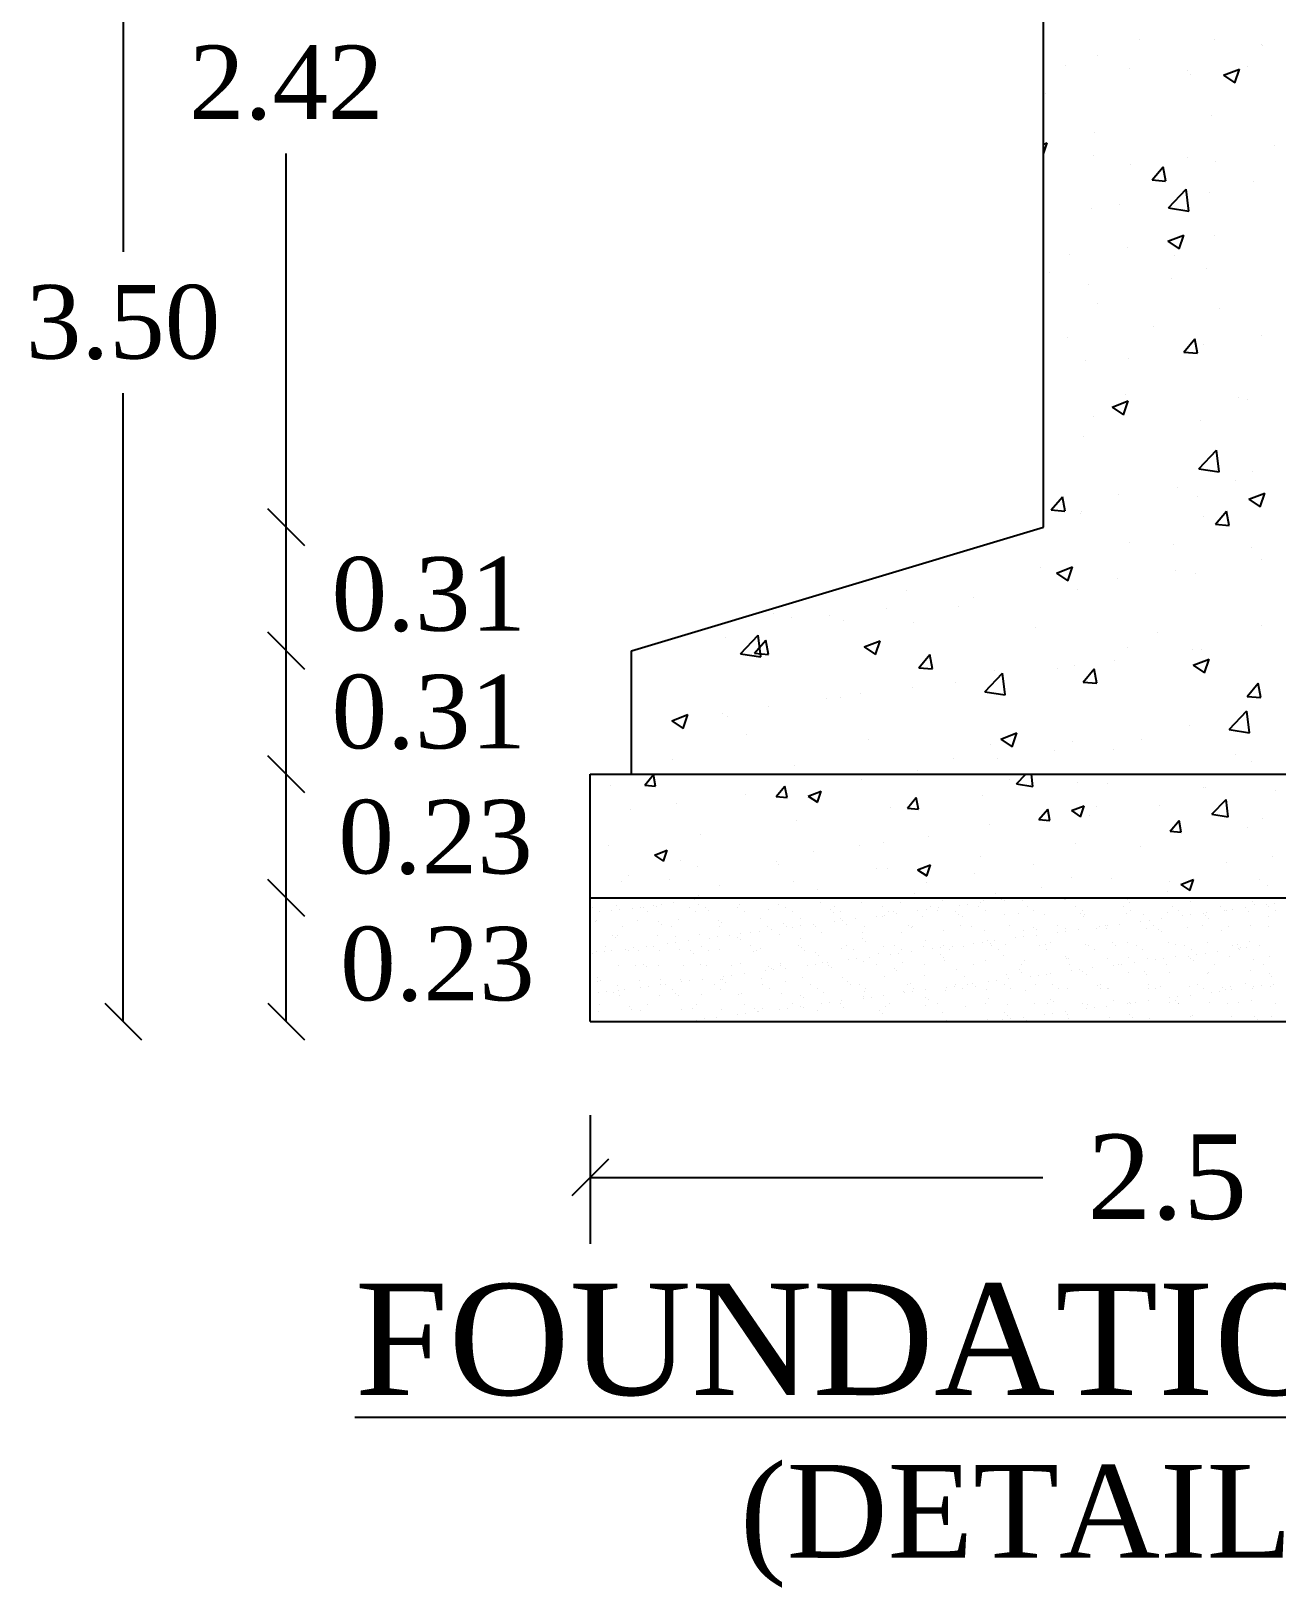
# Model space of a CAD drawing. Header units: metres. Extents: x 0 to 230, y 0 to 91.
# Drawn here: x 86.185 to 89.232, y 29.005 to 32.813 of the extents above; entities that cross this region are included whole.
import ezdxf

# ---------------------------------------------------------------- set-up
doc = ezdxf.new("R2010")
doc.units = ezdxf.units.M
doc.header["$MEASUREMENT"] = 0
doc.styles.get("Standard").update_dxf_attribs({"font": 'times.ttf', "height": 0.25})

# ---------------------------------------------------------------- blocks, each defined once
blk = doc.blocks.new('_Oblique')
at = {"color": 0, "linetype": 'ByBlock', "lineweight": -2}
blk.add_line((-0.5, -0.5), (0.5, 0.5), dxfattribs=at)
blk = doc.blocks.new('FGHGH')
at = {"color": 7, "lineweight": 25}
for p, q in [((16640.6016, 10546.0763), (16640.6016, 10549.3907)), ((16638.1003, 10548.4906), (16638.1003, 10546.8242)), ((16640.8614, 10547.4015), (16640.8614, 10547.4015)), ((16641.0664, 10547.401), (16641.0664, 10547.401)), ((16640.7469, 10547.3572), (16640.7469, 10547.3572)), ((16641.1935, 10547.3875), (16641.1935, 10547.3875)), ((16641.1966, 10547.3856), (16641.1966, 10547.3856)), ((16640.6605, 10547.332), (16640.6605, 10547.332)), ((16640.8338, 10547.3233), (16640.8338, 10547.3233)), ((16640.9926, 10547.3179), (16640.9926, 10547.3179)), ((16641.0908, 10547.3046), (16641.1344, 10547.3213)), ((16641.1218, 10547.2837), (16641.1344, 10547.3213)), ((16641.1565, 10547.3274), (16641.1565, 10547.3274)), ((16641.0007, 10547.3069), (16641.0007, 10547.3069)), ((16641.0908, 10547.3046), (16641.1217, 10547.2837)), ((16640.6078, 10547.2552), (16640.6078, 10547.2552)), ((16641.0588, 10547.1939), (16641.0588, 10547.1939)), ((16640.7394, 10547.1501), (16640.7394, 10547.1501)), ((16640.6016, 10547.1168), (16640.6116, 10547.1206)), ((16640.6016, 10547.0908), (16640.6116, 10547.1206)), ((16641.2284, 10547.113), (16641.2284, 10547.113)), ((16638.5436, 10546.0763), (16638.5436, 10547.0914)), ((16640.7376, 10547.0853), (16640.7376, 10547.0853)), ((16640.8371, 10547.0615), (16640.8371, 10547.0615)), ((16640.9928, 10547.082), (16640.9928, 10547.082)), ((16641.0697, 10547.0712), (16641.0697, 10547.0712)), ((16640.8963, 10547.0199), (16640.9263, 10547.0556)), ((16640.8963, 10547.0199), (16640.9334, 10547.0166)), ((16640.9335, 10547.0166), (16640.9263, 10547.0556)), ((16640.9409, 10546.9439), (16640.9894, 10546.9944)), ((16640.9962, 10546.9353), (16640.9894, 10546.9944)), ((16641.0513, 10546.9868), (16641.0513, 10546.9868)), ((16641.171, 10547.0143), (16641.171, 10547.0143)), ((16640.7318, 10546.943), (16640.7318, 10546.943)), ((16640.8081, 10546.9521), (16640.8081, 10546.9521)), ((16640.9409, 10546.9439), (16640.9962, 10546.9353)), ((16640.9394, 10546.8534), (16640.983, 10546.8701)), ((16640.9394, 10546.8534), (16640.9704, 10546.8325)), ((16640.9704, 10546.8325), (16640.983, 10546.8701)), ((16641.0648, 10546.8677), (16641.0648, 10546.8677)), ((16640.6734, 10546.8161), (16640.6734, 10546.8161)), ((16640.8291, 10546.8366), (16640.8291, 10546.8366)), ((16640.9572, 10546.8154), (16640.9572, 10546.8154)), ((16640.6165, 10546.7673), (16640.6165, 10546.7673)), ((16641.0437, 10546.7797), (16641.0437, 10546.7797)), ((16640.7242, 10546.7359), (16640.7242, 10546.7359)), ((16640.9486, 10546.7533), (16640.9486, 10546.7533)), ((16640.7476, 10546.6838), (16640.7476, 10546.6838)), ((16641.0798, 10546.6697), (16641.0798, 10546.6697)), ((16640.9011, 10546.6223), (16640.9011, 10546.6223)), ((16641.1948, 10546.5977), (16641.1948, 10546.5977)), ((16640.6655, 10546.5912), (16640.6655, 10546.5912)), ((16640.9826, 10546.5519), (16641.0126, 10546.5877)), ((16640.9826, 10546.5519), (16641.0198, 10546.5487)), ((16641.0198, 10546.5486), (16641.0126, 10546.5876)), ((16641.0361, 10546.5726), (16641.0361, 10546.5726)), ((16640.7167, 10546.5288), (16640.7167, 10546.5288)), ((16640.832, 10546.5354), (16640.832, 10546.5354)), ((16638.1003, 10544.7324), (16638.1003, 10546.4402)), ((16640.8248, 10546.4371), (16640.8248, 10546.4371)), ((16641.1304, 10546.4286), (16641.1304, 10546.4286)), ((16641.1569, 10546.423), (16641.1569, 10546.423)), ((16640.788, 10546.4023), (16640.8316, 10546.419)), ((16640.788, 10546.4023), (16640.819, 10546.3814)), ((16640.819, 10546.3814), (16640.8316, 10546.419)), ((16640.7374, 10546.3769), (16640.7374, 10546.3769)), ((16641.0286, 10546.3655), (16641.0286, 10546.3655)), ((16640.7091, 10546.3217), (16640.7091, 10546.3217)), ((16641.0234, 10546.2349), (16641.0718, 10546.2854)), ((16641.0787, 10546.2263), (16641.0719, 10546.2854)), ((16641.0234, 10546.2349), (16641.0787, 10546.2263)), ((16641.1691, 10546.2265), (16641.1691, 10546.2265)), ((16640.9667, 10546.1832), (16640.9667, 10546.1832)), ((16641.1224, 10546.2037), (16641.1224, 10546.2037)), ((16640.6227, 10546.123), (16640.6527, 10546.1587)), ((16640.6599, 10546.1197), (16640.6527, 10546.1587)), ((16640.8063, 10546.1642), (16640.8063, 10546.1642)), ((16641.021, 10546.1584), (16641.021, 10546.1584)), ((16641.1594, 10546.1518), (16641.203, 10546.1685)), ((16641.1594, 10546.1518), (16641.1904, 10546.1309)), ((16641.1904, 10546.1309), (16641.203, 10546.1685)), ((16640.6227, 10546.123), (16640.6598, 10546.1197)), ((16640.7016, 10546.1145), (16640.7016, 10546.1145)), ((16640.7037, 10546.1191), (16640.7037, 10546.1191)), ((16641.0358, 10546.1051), (16641.0358, 10546.1051)), ((16641.0689, 10546.0839), (16641.0989, 10546.1197)), ((16641.1061, 10546.0807), (16641.0989, 10546.1197)), ((16638.5436, 10545.7403), (16638.5436, 10546.0763)), ((16639.4817, 10545.7403), (16640.6016, 10546.0763)), ((16641.0689, 10546.0839), (16641.1061, 10546.0807)), ((16640.8348, 10546.0356), (16640.8348, 10546.0356)), ((16640.9554, 10546.0276), (16640.9554, 10546.0276)), ((16641.167, 10546.0215), (16641.167, 10546.0215)), ((16640.5925, 10545.9653), (16640.5925, 10545.9653)), ((16640.6367, 10545.9511), (16640.6802, 10545.9678)), ((16640.6676, 10545.9302), (16640.6802, 10545.9678)), ((16640.9588, 10545.9583), (16640.9588, 10545.9583)), ((16641.1944, 10545.9894), (16641.1944, 10545.9894)), ((16640.6367, 10545.9511), (16640.6676, 10545.9302)), ((16640.803, 10545.9378), (16640.803, 10545.9378)), ((16641.0134, 10545.9512), (16641.0134, 10545.9512)), ((16640.2297, 10545.9031), (16640.2297, 10545.9031)), ((16640.4101, 10545.8861), (16640.4101, 10545.8861)), ((16640.694, 10545.9074), (16640.694, 10545.9074)), ((16639.8669, 10545.8408), (16639.8669, 10545.8408)), ((16639.9156, 10545.831), (16639.9156, 10545.831)), ((16640.0187, 10545.8346), (16640.0187, 10545.8346)), ((16640.1745, 10545.8551), (16640.1745, 10545.8551)), ((16640.3708, 10545.8608), (16640.3708, 10545.8608)), ((16640.0566, 10545.821), (16640.0566, 10545.821)), ((16640.2478, 10545.8169), (16640.2478, 10545.8169)), ((16640.5799, 10545.8029), (16640.5799, 10545.8029)), ((16640.912, 10545.7889), (16640.912, 10545.7889)), ((16641.193, 10545.8099), (16641.193, 10545.8099)), ((16639.6258, 10545.7829), (16639.6258, 10545.7829)), ((16639.7372, 10545.7772), (16639.7372, 10545.7772)), ((16639.7779, 10545.7318), (16639.8263, 10545.7823)), ((16639.8165, 10545.7331), (16639.8465, 10545.7688)), ((16639.8332, 10545.7232), (16639.8264, 10545.7823)), ((16639.8537, 10545.7298), (16639.8465, 10545.7688)), ((16640.1139, 10545.7504), (16640.1575, 10545.7672)), ((16640.1139, 10545.7504), (16640.1449, 10545.7296)), ((16640.1449, 10545.7295), (16640.1575, 10545.7671)), ((16640.8301, 10545.7476), (16640.8301, 10545.7476)), ((16638.5436, 10545.4044), (16638.5436, 10545.7403)), ((16639.4817, 10545.4044), (16639.4817, 10545.7403)), ((16639.7779, 10545.7318), (16639.8332, 10545.7232)), ((16639.8165, 10545.7331), (16639.8537, 10545.7298)), ((16640.2627, 10545.694), (16640.2927, 10545.7298)), ((16640.2999, 10545.6908), (16640.2927, 10545.7298)), ((16640.7951, 10545.713), (16640.7951, 10545.713)), ((16641.0059, 10545.7441), (16641.0059, 10545.7441)), ((16641.008, 10545.7006), (16641.0516, 10545.7173)), ((16641.0307, 10545.744), (16641.0307, 10545.744)), ((16641.039, 10545.6797), (16641.0516, 10545.7173)), ((16640.2627, 10545.694), (16640.2999, 10545.6908)), ((16640.4419, 10545.6288), (16640.4903, 10545.6793)), ((16640.4673, 10545.6853), (16640.4673, 10545.6853)), ((16640.4972, 10545.6202), (16640.4903, 10545.6793)), ((16640.6393, 10545.6925), (16640.6393, 10545.6925)), ((16640.6864, 10545.7003), (16640.6864, 10545.7003)), ((16640.709, 10545.655), (16640.739, 10545.6907)), ((16640.7462, 10545.6517), (16640.739, 10545.6907)), ((16641.008, 10545.7006), (16641.039, 10545.6797)), ((16640.1045, 10545.623), (16640.1045, 10545.623)), ((16640.2464, 10545.6407), (16640.2464, 10545.6407)), ((16640.3633, 10545.6537), (16640.3633, 10545.6537)), ((16640.4419, 10545.6288), (16640.4972, 10545.6202)), ((16640.709, 10545.655), (16640.7462, 10545.6517)), ((16641.1552, 10545.616), (16641.1852, 10545.6517)), ((16641.1924, 10545.6127), (16641.1852, 10545.6517)), ((16639.855, 10545.5892), (16639.855, 10545.5892)), ((16640.0108, 10545.6097), (16640.0108, 10545.6097)), ((16640.049, 10545.6138), (16640.049, 10545.6138)), ((16641.1552, 10545.616), (16641.1924, 10545.6127)), ((16639.5912, 10545.5498), (16639.6347, 10545.5665)), ((16639.5912, 10545.5498), (16639.6221, 10545.5289)), ((16639.6221, 10545.5289), (16639.6347, 10545.5665)), ((16639.7296, 10545.57), (16639.7296, 10545.57)), ((16639.7416, 10545.5608), (16639.7416, 10545.5608)), ((16640.9983, 10545.537), (16640.9983, 10545.537)), ((16641.1059, 10545.5258), (16641.1543, 10545.5764)), ((16641.1612, 10545.5172), (16641.1543, 10545.5763)), ((16639.7945, 10545.513), (16639.7945, 10545.513)), ((16640.1266, 10545.499), (16640.1266, 10545.499)), ((16640.4853, 10545.4999), (16640.5288, 10545.5167)), ((16640.4853, 10545.4999), (16640.5162, 10545.4791)), ((16640.5162, 10545.479), (16640.5289, 10545.5166)), ((16640.6789, 10545.4932), (16640.6789, 10545.4932)), ((16640.8671, 10545.4986), (16640.8671, 10545.4986)), ((16641.1059, 10545.5258), (16641.1612, 10545.5173)), ((16640.4587, 10545.485), (16640.4587, 10545.485)), ((16640.6314, 10545.4676), (16640.6314, 10545.4676)), ((16640.7908, 10545.4709), (16640.7908, 10545.4709)), ((16641.123, 10545.4569), (16641.123, 10545.4569)), ((16639.5935, 10545.4435), (16639.5935, 10545.4435)), ((16639.9257, 10545.4295), (16639.9257, 10545.4295)), ((16640.2578, 10545.4154), (16640.2578, 10545.4154)), ((16640.3557, 10545.4466), (16640.3557, 10545.4466)), ((16640.4757, 10545.4471), (16640.4757, 10545.4471)), ((16641.1673, 10545.4387), (16641.1673, 10545.4387)), ((16638.5436, 10545.0684), (16638.5436, 10545.4044)), ((16639.3697, 10544.7324), (16639.3697, 10545.4044)), ((16639.3697, 10545.4044), (16642.5054, 10545.4044)), ((16639.4253, 10545.3751), (16639.4253, 10545.3751)), ((16639.5178, 10545.3749), (16639.5418, 10545.4035)), ((16639.5178, 10545.3749), (16639.5475, 10545.3723)), ((16639.5475, 10545.3722), (16639.5418, 10545.4034)), ((16639.8748, 10545.3436), (16639.8988, 10545.3722)), ((16639.9045, 10545.341), (16639.8988, 10545.3722)), ((16640.0415, 10545.4067), (16640.0415, 10545.4067)), ((16640.1066, 10545.3906), (16640.1066, 10545.3906)), ((16640.2441, 10545.4015), (16640.2441, 10545.4015)), ((16640.5098, 10545.3903), (16640.5098, 10545.3903)), ((16640.528, 10545.378), (16640.5533, 10545.4044)), ((16640.528, 10545.378), (16640.5723, 10545.3711)), ((16640.5723, 10545.3711), (16640.5684, 10545.4044)), ((16640.6946, 10545.3828), (16640.6946, 10545.3828)), ((16640.7755, 10545.379), (16640.7755, 10545.379)), ((16641.0363, 10545.3677), (16641.0363, 10545.3677)), ((16641.0412, 10545.3678), (16641.0412, 10545.3678)), ((16639.6038, 10545.3244), (16639.6038, 10545.3244)), ((16639.7923, 10545.3492), (16639.7923, 10545.3492)), ((16639.8748, 10545.3436), (16639.9045, 10545.341)), ((16639.9622, 10545.3452), (16639.997, 10545.3586)), ((16639.9622, 10545.3452), (16639.9869, 10545.3285)), ((16639.9869, 10545.3285), (16639.997, 10545.3586)), ((16640.2318, 10545.3124), (16640.2558, 10545.341)), ((16640.2615, 10545.3098), (16640.2558, 10545.341)), ((16640.4361, 10545.3455), (16640.4361, 10545.3455)), ((16641.0592, 10545.2956), (16641.098, 10545.336)), ((16641.1035, 10545.2887), (16641.098, 10545.336)), ((16641.2306, 10545.3595), (16641.2306, 10545.3595)), ((16639.4792, 10545.308), (16639.4792, 10545.308)), ((16640.1847, 10545.3136), (16640.1847, 10545.3136)), ((16640.2318, 10545.3124), (16640.2615, 10545.3098)), ((16640.5888, 10545.2812), (16640.6128, 10545.3098)), ((16640.5888, 10545.2812), (16640.6185, 10545.2786)), ((16640.6185, 10545.2785), (16640.6128, 10545.3097)), ((16640.6775, 10545.3054), (16640.7123, 10545.3188)), ((16640.6775, 10545.3054), (16640.7022, 10545.2887)), ((16640.7022, 10545.2886), (16640.7123, 10545.3187)), ((16640.7277, 10545.2933), (16640.7277, 10545.2933)), ((16640.746, 10545.3178), (16640.746, 10545.3178)), ((16640.9162, 10545.3181), (16640.9162, 10545.3181)), ((16641.0592, 10545.2956), (16641.1034, 10545.2888)), ((16641.1955, 10545.284), (16641.1955, 10545.284)), ((16639.6706, 10545.2413), (16639.6706, 10545.2413)), ((16639.9291, 10545.2786), (16639.9291, 10545.2786)), ((16640.4557, 10545.268), (16640.4557, 10545.268)), ((16640.6031, 10545.2769), (16640.6031, 10545.2769)), ((16640.9441, 10545.2522), (16640.9441, 10545.2522)), ((16640.9458, 10545.2499), (16640.9698, 10545.2785)), ((16640.9458, 10545.2499), (16640.9755, 10545.2473)), ((16640.9755, 10545.2473), (16640.9698, 10545.2785)), ((16641.1555, 10545.2584), (16641.1555, 10545.2584)), ((16639.4192, 10545.2094), (16639.4192, 10545.2094)), ((16639.544, 10545.1847), (16639.5788, 10545.1981)), ((16639.5687, 10545.168), (16639.5788, 10545.198)), ((16640.1003, 10545.2107), (16640.1003, 10545.2107)), ((16640.1655, 10545.2182), (16640.1655, 10545.2182)), ((16640.2888, 10545.2355), (16640.2888, 10545.2355)), ((16640.6885, 10545.2171), (16640.6885, 10545.2171)), ((16640.8653, 10545.2086), (16640.8653, 10545.2086)), ((16639.544, 10545.1847), (16639.5687, 10545.168)), ((16639.6157, 10545.1696), (16639.6157, 10545.1696)), ((16639.8752, 10545.1684), (16639.8752, 10545.1684)), ((16639.8814, 10545.1584), (16639.8814, 10545.1584)), ((16639.9757, 10545.1943), (16639.9757, 10545.1943)), ((16640.2593, 10545.1448), (16640.2941, 10545.1582)), ((16640.284, 10545.1281), (16640.2941, 10545.1582)), ((16640.43, 10545.1798), (16640.43, 10545.1798)), ((16640.575, 10545.1587), (16640.575, 10545.1587)), ((16641.0996, 10545.1632), (16641.0996, 10545.1632)), ((16641.2242, 10545.1796), (16641.2242, 10545.1796)), ((16639.455, 10545.114), (16639.455, 10545.114)), ((16639.4728, 10545.1281), (16639.4728, 10545.1281)), ((16639.5849, 10545.1185), (16639.5849, 10545.1185)), ((16639.6613, 10545.1529), (16639.6613, 10545.1529)), ((16639.9231, 10545.1129), (16639.9231, 10545.1129)), ((16640.1471, 10545.1471), (16640.1471, 10545.1471)), ((16640.1786, 10545.148), (16640.1786, 10545.148)), ((16640.2593, 10545.1448), (16640.284, 10545.1281)), ((16640.4128, 10545.1359), (16640.4128, 10545.1359)), ((16640.6785, 10545.1247), (16640.6785, 10545.1247)), ((16640.7853, 10545.1218), (16640.7853, 10545.1218)), ((16640.9442, 10545.1135), (16640.9442, 10545.1135)), ((16640.9746, 10545.105), (16641.0094, 10545.1184)), ((16640.9993, 10545.0882), (16641.0094, 10545.1183)), ((16641.1894, 10545.1184), (16641.1894, 10545.1184)), ((16639.6646, 10545.0756), (16639.6646, 10545.0756)), ((16639.7207, 10545.1027), (16639.7207, 10545.1027)), ((16639.9864, 10545.0915), (16639.9864, 10545.0915)), ((16640.2521, 10545.0803), (16640.2521, 10545.0803)), ((16640.2847, 10545.1089), (16640.2847, 10545.1089)), ((16640.4722, 10545.0806), (16640.4722, 10545.0806)), ((16640.5178, 10545.0691), (16640.5178, 10545.0691)), ((16640.5968, 10545.097), (16640.5968, 10545.097)), ((16640.938, 10545.0865), (16640.938, 10545.0865)), ((16640.9746, 10545.105), (16640.9993, 10545.0883)), ((16641.2099, 10545.1022), (16641.2099, 10545.1022)), ((16638.5436, 10544.7324), (16638.5436, 10545.0684)), ((16639.3697, 10545.0684), (16642.5054, 10545.0684)), ((16639.3762, 10545.0424), (16639.3762, 10545.0424)), ((16639.394, 10545.0311), (16639.394, 10545.0311)), ((16639.4274, 10545.0332), (16639.4274, 10545.0332)), ((16639.4422, 10545.0466), (16639.4422, 10545.0466)), ((16639.4493, 10545.0361), (16639.4493, 10545.0361)), ((16639.4835, 10545.0406), (16639.4835, 10545.0406)), ((16639.5075, 10545.0427), (16639.5075, 10545.0427)), ((16639.5141, 10545.0425), (16639.5141, 10545.0425)), ((16639.5252, 10545.0313), (16639.5252, 10545.0313)), ((16639.5408, 10545.0482), (16639.5408, 10545.0482)), ((16639.55, 10545.0461), (16639.55, 10545.0461)), ((16639.5627, 10545.0511), (16639.5627, 10545.0511)), ((16639.597, 10545.0556), (16639.597, 10545.0556)), ((16639.6387, 10545.0429), (16639.6387, 10545.0429)), ((16639.6542, 10545.0631), (16639.6542, 10545.0631)), ((16639.6565, 10545.0316), (16639.6565, 10545.0316)), ((16639.6638, 10545.0502), (16639.6638, 10545.0502)), ((16639.6762, 10545.066), (16639.6762, 10545.066)), ((16639.6827, 10545.0411), (16639.6827, 10545.0411)), ((16639.6905, 10545.034), (16639.6905, 10545.034)), ((16639.7699, 10545.0431), (16639.7699, 10545.0431)), ((16639.7741, 10545.0516), (16639.7741, 10545.0516)), ((16639.7877, 10545.0318), (16639.7877, 10545.0318)), ((16639.8539, 10545.0374), (16639.8539, 10545.0374)), ((16639.8819, 10545.0511), (16639.8819, 10545.0511)), ((16639.9012, 10545.0434), (16639.9012, 10545.0434)), ((16639.9189, 10545.032), (16639.9189, 10545.032)), ((16639.9957, 10545.0552), (16639.9957, 10545.0552)), ((16640.0225, 10545.0359), (16640.0225, 10545.0359)), ((16640.0302, 10545.0288), (16640.0302, 10545.0288)), ((16640.0324, 10545.0436), (16640.0324, 10545.0436)), ((16640.0502, 10545.0323), (16640.0502, 10545.0323)), ((16640.106, 10545.0566), (16640.106, 10545.0566)), ((16640.1569, 10545.0658), (16640.1569, 10545.0658)), ((16640.1636, 10545.0438), (16640.1636, 10545.0438)), ((16640.1814, 10545.0325), (16640.1814, 10545.0325)), ((16640.1936, 10545.0322), (16640.1936, 10545.0322)), ((16640.2138, 10545.0561), (16640.2138, 10545.0561)), ((16640.2602, 10545.0338), (16640.2602, 10545.0338)), ((16640.2822, 10545.0367), (16640.2822, 10545.0367)), ((16640.2949, 10545.0441), (16640.2949, 10545.0441)), ((16640.3126, 10545.0328), (16640.3126, 10545.0328)), ((16640.3164, 10545.0412), (16640.3164, 10545.0412)), ((16640.3276, 10545.0602), (16640.3276, 10545.0602)), ((16640.3622, 10545.0307), (16640.3622, 10545.0307)), ((16640.3737, 10545.0487), (16640.3737, 10545.0487)), ((16640.3956, 10545.0516), (16640.3956, 10545.0516)), ((16640.4261, 10545.0443), (16640.4261, 10545.0443)), ((16640.4299, 10545.0561), (16640.4299, 10545.0561)), ((16640.4379, 10545.0616), (16640.4379, 10545.0616)), ((16640.4439, 10545.033), (16640.4439, 10545.033)), ((16640.4871, 10545.0636), (16640.4871, 10545.0636)), ((16640.4889, 10545.0677), (16640.4889, 10545.0677)), ((16640.4967, 10545.0606), (16640.4967, 10545.0606)), ((16640.509, 10545.0665), (16640.509, 10545.0665)), ((16640.5333, 10545.027), (16640.5333, 10545.027)), ((16640.5457, 10545.0611), (16640.5457, 10545.0611)), ((16640.5573, 10545.0446), (16640.5573, 10545.0446)), ((16640.5751, 10545.0332), (16640.5751, 10545.0332)), ((16640.6596, 10545.0652), (16640.6596, 10545.0652)), ((16640.66, 10545.064), (16640.66, 10545.064)), ((16640.6886, 10545.0448), (16640.6886, 10545.0448)), ((16640.7063, 10545.0335), (16640.7063, 10545.0335)), ((16640.7699, 10545.0666), (16640.7699, 10545.0666)), ((16640.8198, 10545.045), (16640.8198, 10545.045)), ((16640.8268, 10545.0271), (16640.8268, 10545.0271)), ((16640.8286, 10545.0626), (16640.8286, 10545.0626)), ((16640.8364, 10545.0554), (16640.8364, 10545.0554)), ((16640.8376, 10545.0337), (16640.8376, 10545.0337)), ((16640.8777, 10545.066), (16640.8777, 10545.066)), ((16640.9372, 10545.0285), (16640.9372, 10545.0285)), ((16640.951, 10545.0453), (16640.951, 10545.0453)), ((16640.9688, 10545.034), (16640.9688, 10545.034)), ((16640.9997, 10545.0588), (16640.9997, 10545.0588)), ((16641.0359, 10545.0268), (16641.0359, 10545.0268)), ((16641.045, 10545.0279), (16641.045, 10545.0279)), ((16641.0823, 10545.0455), (16641.0823, 10545.0455)), ((16641.0931, 10545.0343), (16641.0931, 10545.0343)), ((16641.1, 10545.0342), (16641.1, 10545.0342)), ((16641.1151, 10545.0372), (16641.1151, 10545.0372)), ((16641.1493, 10545.0417), (16641.1493, 10545.0417)), ((16641.1588, 10545.032), (16641.1588, 10545.032)), ((16641.1684, 10545.0574), (16641.1684, 10545.0574)), ((16641.1761, 10545.0503), (16641.1761, 10545.0503)), ((16641.2066, 10545.0493), (16641.2066, 10545.0493)), ((16641.2135, 10545.0458), (16641.2135, 10545.0458)), ((16641.2285, 10545.0521), (16641.2285, 10545.0521)), ((16641.2313, 10545.0344), (16641.2313, 10545.0344)), ((16639.3701, 10545.0257), (16639.3701, 10545.0257)), ((16639.3853, 10545.003), (16639.3853, 10545.003)), ((16639.3874, 10545.0056), (16639.3874, 10545.0056)), ((16639.458, 10544.9903), (16639.458, 10544.9903)), ((16639.4991, 10545.0071), (16639.4991, 10545.0071)), ((16639.5561, 10545.0041), (16639.5561, 10545.0041)), ((16639.5638, 10544.997), (16639.5638, 10544.997)), ((16639.5892, 10544.9906), (16639.5892, 10544.9906)), ((16639.6095, 10545.0085), (16639.6095, 10545.0085)), ((16639.7173, 10545.008), (16639.7173, 10545.008)), ((16639.7204, 10544.9908), (16639.7204, 10544.9908)), ((16639.7272, 10545.0004), (16639.7272, 10545.0004)), ((16639.8311, 10545.0121), (16639.8311, 10545.0121)), ((16639.8517, 10544.9911), (16639.8517, 10544.9911)), ((16639.8958, 10544.9989), (16639.8958, 10544.9989)), ((16639.9036, 10544.9918), (16639.9036, 10544.9918)), ((16639.9199, 10544.989), (16639.9199, 10544.989)), ((16639.9414, 10545.0135), (16639.9414, 10545.0135)), ((16639.9419, 10544.9919), (16639.9419, 10544.9919)), ((16639.9761, 10544.9964), (16639.9761, 10544.9964)), ((16639.9829, 10544.9913), (16639.9829, 10544.9913)), ((16640.0334, 10545.0039), (16640.0334, 10545.0039)), ((16640.0492, 10545.013), (16640.0492, 10545.013)), ((16640.0553, 10545.0068), (16640.0553, 10545.0068)), ((16640.0669, 10544.9952), (16640.0669, 10544.9952)), ((16640.0896, 10545.0113), (16640.0896, 10545.0113)), ((16640.1141, 10544.9915), (16640.1141, 10544.9915)), ((16640.1468, 10545.0188), (16640.1468, 10545.0188)), ((16640.163, 10545.0171), (16640.163, 10545.0171)), ((16640.1687, 10545.0217), (16640.1687, 10545.0217)), ((16640.203, 10545.0262), (16640.203, 10545.0262)), ((16640.2355, 10544.9938), (16640.2355, 10544.9938)), ((16640.2433, 10544.9866), (16640.2433, 10544.9866)), ((16640.2454, 10544.9918), (16640.2454, 10544.9918)), ((16640.2733, 10545.0185), (16640.2733, 10545.0185)), ((16640.37, 10545.0236), (16640.37, 10545.0236)), ((16640.3766, 10544.992), (16640.3766, 10544.992)), ((16640.3811, 10545.018), (16640.3811, 10545.018)), ((16640.4066, 10544.99), (16640.4066, 10544.99)), ((16640.4949, 10545.0221), (16640.4949, 10545.0221)), ((16640.5078, 10544.9922), (16640.5078, 10544.9922)), ((16640.5753, 10544.9886), (16640.5753, 10544.9886)), ((16640.6052, 10545.0235), (16640.6052, 10545.0235)), ((16640.6391, 10544.9925), (16640.6391, 10544.9925)), ((16640.7019, 10545.0256), (16640.7019, 10545.0256)), ((16640.7097, 10545.0185), (16640.7097, 10545.0185)), ((16640.713, 10545.023), (16640.713, 10545.023)), ((16640.7464, 10544.9849), (16640.7464, 10544.9849)), ((16640.7528, 10544.9895), (16640.7528, 10544.9895)), ((16640.7703, 10544.9927), (16640.7703, 10544.9927)), ((16640.7725, 10544.9854), (16640.7725, 10544.9854)), ((16640.7748, 10544.9924), (16640.7748, 10544.9924)), ((16640.809, 10544.9969), (16640.809, 10544.9969)), ((16640.8663, 10545.0045), (16640.8663, 10545.0045)), ((16640.8731, 10545.0218), (16640.8731, 10545.0218)), ((16640.8803, 10544.9848), (16640.8803, 10544.9848)), ((16640.8882, 10545.0073), (16640.8882, 10545.0073)), ((16640.9015, 10544.993), (16640.9015, 10544.993)), ((16640.9225, 10545.0119), (16640.9225, 10545.0119)), ((16640.9797, 10545.0194), (16640.9797, 10545.0194)), ((16640.9941, 10544.9889), (16640.9941, 10544.9889)), ((16641.0016, 10545.0223), (16641.0016, 10545.0223)), ((16641.0328, 10544.9932), (16641.0328, 10544.9932)), ((16641.0417, 10545.0204), (16641.0417, 10545.0204)), ((16641.0494, 10545.0133), (16641.0494, 10545.0133)), ((16641.1044, 10544.9904), (16641.1044, 10544.9904)), ((16641.164, 10544.9934), (16641.164, 10544.9934)), ((16641.2122, 10544.9898), (16641.2122, 10544.9898)), ((16641.2128, 10545.0167), (16641.2128, 10545.0167)), ((16639.4294, 10544.9671), (16639.4294, 10544.9671)), ((16639.4372, 10544.96), (16639.4372, 10544.96)), ((16639.4448, 10544.9654), (16639.4448, 10544.9654)), ((16639.5526, 10544.9649), (16639.5526, 10544.9649)), ((16639.5796, 10544.9442), (16639.5796, 10544.9442)), ((16639.6005, 10544.9634), (16639.6005, 10544.9634)), ((16639.6016, 10544.9471), (16639.6016, 10544.9471)), ((16639.6358, 10544.9516), (16639.6358, 10544.9516)), ((16639.6664, 10544.969), (16639.6664, 10544.969)), ((16639.6931, 10544.9591), (16639.6931, 10544.9591)), ((16639.715, 10544.962), (16639.715, 10544.962)), ((16639.7493, 10544.9665), (16639.7493, 10544.9665)), ((16639.7691, 10544.9619), (16639.7691, 10544.9619)), ((16639.7767, 10544.9704), (16639.7767, 10544.9704)), ((16639.7769, 10544.9548), (16639.7769, 10544.9548)), ((16639.8065, 10544.974), (16639.8065, 10544.974)), ((16639.8284, 10544.9769), (16639.8284, 10544.9769)), ((16639.8627, 10544.9814), (16639.8627, 10544.9814)), ((16639.8845, 10544.9699), (16639.8845, 10544.9699)), ((16639.9402, 10544.9582), (16639.9402, 10544.9582)), ((16639.9984, 10544.974), (16639.9984, 10544.974)), ((16640.1087, 10544.9754), (16640.1087, 10544.9754)), ((16640.1089, 10544.9568), (16640.1089, 10544.9568)), ((16640.1166, 10544.9497), (16640.1166, 10544.9497)), ((16640.2165, 10544.9749), (16640.2165, 10544.9749)), ((16640.28, 10544.953), (16640.28, 10544.953)), ((16640.3303, 10544.979), (16640.3303, 10544.979)), ((16640.4125, 10544.9447), (16640.4125, 10544.9447)), ((16640.4345, 10544.9476), (16640.4345, 10544.9476)), ((16640.4406, 10544.9804), (16640.4406, 10544.9804)), ((16640.4486, 10544.9516), (16640.4486, 10544.9516)), ((16640.4564, 10544.9445), (16640.4564, 10544.9445)), ((16640.4687, 10544.9521), (16640.4687, 10544.9521)), ((16640.526, 10544.9597), (16640.526, 10544.9597)), ((16640.5479, 10544.9625), (16640.5479, 10544.9625)), ((16640.5484, 10544.9799), (16640.5484, 10544.9799)), ((16640.5822, 10544.967), (16640.5822, 10544.967)), ((16640.583, 10544.9815), (16640.583, 10544.9815)), ((16640.6079, 10544.9423), (16640.6079, 10544.9423)), ((16640.6197, 10544.9479), (16640.6197, 10544.9479)), ((16640.6394, 10544.9746), (16640.6394, 10544.9746)), ((16640.6613, 10544.9775), (16640.6613, 10544.9775)), ((16640.6622, 10544.984), (16640.6622, 10544.984)), ((16640.6956, 10544.982), (16640.6956, 10544.982)), ((16640.7157, 10544.9418), (16640.7157, 10544.9418)), ((16640.7883, 10544.9464), (16640.7883, 10544.9464)), ((16640.8295, 10544.9459), (16640.8295, 10544.9459)), ((16640.915, 10544.9834), (16640.915, 10544.9834)), ((16640.9228, 10544.9763), (16640.9228, 10544.9763)), ((16640.9398, 10544.9473), (16640.9398, 10544.9473)), ((16640.9594, 10544.9427), (16640.9594, 10544.9427)), ((16641.0476, 10544.9467), (16641.0476, 10544.9467)), ((16641.0861, 10544.9797), (16641.0861, 10544.9797)), ((16641.1614, 10544.9508), (16641.1614, 10544.9508)), ((16639.3747, 10544.9172), (16639.3747, 10544.9172)), ((16639.388, 10544.9218), (16639.388, 10544.9218)), ((16639.409, 10544.9217), (16639.409, 10544.9217)), ((16639.4103, 10544.9369), (16639.4103, 10544.9369)), ((16639.428, 10544.9256), (16639.428, 10544.9256)), ((16639.4662, 10544.9292), (16639.4662, 10544.9292)), ((16639.4738, 10544.9264), (16639.4738, 10544.9264)), ((16639.4881, 10544.9321), (16639.4881, 10544.9321)), ((16639.5018, 10544.9259), (16639.5018, 10544.9259)), ((16639.5224, 10544.9366), (16639.5224, 10544.9366)), ((16639.5415, 10544.9371), (16639.5415, 10544.9371)), ((16639.5593, 10544.9258), (16639.5593, 10544.9258)), ((16639.6121, 10544.9273), (16639.6121, 10544.9273)), ((16639.6424, 10544.925), (16639.6424, 10544.925)), ((16639.6502, 10544.9178), (16639.6502, 10544.9178)), ((16639.6727, 10544.9374), (16639.6727, 10544.9374)), ((16639.6905, 10544.926), (16639.6905, 10544.926)), ((16639.7199, 10544.9268), (16639.7199, 10544.9268)), ((16639.804, 10544.9376), (16639.804, 10544.9376)), ((16639.8135, 10544.9212), (16639.8135, 10544.9212)), ((16639.8217, 10544.9263), (16639.8217, 10544.9263)), ((16639.8337, 10544.9309), (16639.8337, 10544.9309)), ((16639.9352, 10544.9378), (16639.9352, 10544.9378)), ((16639.944, 10544.9323), (16639.944, 10544.9323)), ((16639.953, 10544.9265), (16639.953, 10544.9265)), ((16639.9822, 10544.9198), (16639.9822, 10544.9198)), ((16639.9899, 10544.9127), (16639.9899, 10544.9127)), ((16640.0518, 10544.9318), (16640.0518, 10544.9318)), ((16640.0664, 10544.9381), (16640.0664, 10544.9381)), ((16640.0722, 10544.8999), (16640.0722, 10544.8999)), ((16640.0842, 10544.9268), (16640.0842, 10544.9268)), ((16640.0942, 10544.9028), (16640.0942, 10544.9028)), ((16640.1284, 10544.9073), (16640.1284, 10544.9073)), ((16640.1533, 10544.9161), (16640.1533, 10544.9161)), ((16640.1657, 10544.9359), (16640.1657, 10544.9359)), ((16640.1857, 10544.9148), (16640.1857, 10544.9148)), ((16640.1977, 10544.9383), (16640.1977, 10544.9383)), ((16640.2076, 10544.9177), (16640.2076, 10544.9177)), ((16640.2154, 10544.927), (16640.2154, 10544.927)), ((16640.2419, 10544.9222), (16640.2419, 10544.9222)), ((16640.276, 10544.9373), (16640.276, 10544.9373)), ((16640.2991, 10544.9298), (16640.2991, 10544.9298)), ((16640.321, 10544.9327), (16640.321, 10544.9327)), ((16640.3219, 10544.9146), (16640.3219, 10544.9146)), ((16640.3289, 10544.9386), (16640.3289, 10544.9386)), ((16640.3297, 10544.9075), (16640.3297, 10544.9075)), ((16640.3467, 10544.9272), (16640.3467, 10544.9272)), ((16640.3553, 10544.9372), (16640.3553, 10544.9372)), ((16640.3838, 10544.9368), (16640.3838, 10544.9368)), ((16640.4601, 10544.9388), (16640.4601, 10544.9388)), ((16640.4779, 10544.9275), (16640.4779, 10544.9275)), ((16640.493, 10544.9109), (16640.493, 10544.9109)), ((16640.4976, 10544.9409), (16640.4976, 10544.9409)), ((16640.5914, 10544.939), (16640.5914, 10544.939)), ((16640.6091, 10544.9277), (16640.6091, 10544.9277)), ((16640.6616, 10544.9094), (16640.6616, 10544.9094)), ((16640.6649, 10544.9028), (16640.6649, 10544.9028)), ((16640.6694, 10544.9023), (16640.6694, 10544.9023)), ((16640.7226, 10544.9393), (16640.7226, 10544.9393)), ((16640.7404, 10544.928), (16640.7404, 10544.928)), ((16640.7752, 10544.9042), (16640.7752, 10544.9042)), ((16640.7961, 10544.9393), (16640.7961, 10544.9393)), ((16640.8327, 10544.9057), (16640.8327, 10544.9057)), ((16640.8538, 10544.9395), (16640.8538, 10544.9395)), ((16640.8716, 10544.9282), (16640.8716, 10544.9282)), ((16640.883, 10544.9036), (16640.883, 10544.9036)), ((16640.9051, 10544.9005), (16640.9051, 10544.9005)), ((16640.9271, 10544.9033), (16640.9271, 10544.9033)), ((16640.9613, 10544.9079), (16640.9613, 10544.9079)), ((16640.9851, 10544.9398), (16640.9851, 10544.9398)), ((16640.9968, 10544.9077), (16640.9968, 10544.9077)), ((16641.0014, 10544.9043), (16641.0014, 10544.9043)), ((16641.0028, 10544.9284), (16641.0028, 10544.9284)), ((16641.0185, 10544.9154), (16641.0185, 10544.9154)), ((16641.0405, 10544.9183), (16641.0405, 10544.9183)), ((16641.0747, 10544.9228), (16641.0747, 10544.9228)), ((16641.1071, 10544.9092), (16641.1071, 10544.9092)), ((16641.1163, 10544.94), (16641.1163, 10544.94)), ((16641.1281, 10544.9413), (16641.1281, 10544.9413)), ((16641.132, 10544.9303), (16641.132, 10544.9303)), ((16641.1341, 10544.9287), (16641.1341, 10544.9287)), ((16641.1358, 10544.9341), (16641.1358, 10544.9341)), ((16641.1539, 10544.9332), (16641.1539, 10544.9332)), ((16641.1725, 10544.9005), (16641.1725, 10544.9005)), ((16641.1882, 10544.9377), (16641.1882, 10544.9377)), ((16641.2149, 10544.9086), (16641.2149, 10544.9086)), ((16639.4475, 10544.8842), (16639.4475, 10544.8842)), ((16639.492, 10544.8848), (16639.492, 10544.8848)), ((16639.5158, 10544.888), (16639.5158, 10544.888)), ((16639.5235, 10544.8809), (16639.5235, 10544.8809)), ((16639.5553, 10544.8837), (16639.5553, 10544.8837)), ((16639.6233, 10544.8851), (16639.6233, 10544.8851)), ((16639.6691, 10544.8878), (16639.6691, 10544.8878)), ((16639.6869, 10544.8843), (16639.6869, 10544.8843)), ((16639.7539, 10544.858), (16639.7539, 10544.858)), ((16639.7545, 10544.8853), (16639.7545, 10544.8853)), ((16639.7794, 10544.8892), (16639.7794, 10544.8892)), ((16639.7881, 10544.8625), (16639.7881, 10544.8625)), ((16639.8454, 10544.87), (16639.8454, 10544.87)), ((16639.8555, 10544.8828), (16639.8555, 10544.8828)), ((16639.8633, 10544.8757), (16639.8633, 10544.8757)), ((16639.8673, 10544.8729), (16639.8673, 10544.8729)), ((16639.8857, 10544.8855), (16639.8857, 10544.8855)), ((16639.8872, 10544.8887), (16639.8872, 10544.8887)), ((16639.9016, 10544.8774), (16639.9016, 10544.8774)), ((16639.9588, 10544.885), (16639.9588, 10544.885)), ((16639.9807, 10544.8879), (16639.9807, 10544.8879)), ((16640.001, 10544.8928), (16640.001, 10544.8928)), ((16640.015, 10544.8924), (16640.015, 10544.8924)), ((16640.0169, 10544.8858), (16640.0169, 10544.8858)), ((16640.0266, 10544.8791), (16640.0266, 10544.8791)), ((16640.1113, 10544.8942), (16640.1113, 10544.8942)), ((16640.1482, 10544.886), (16640.1482, 10544.886)), ((16640.1952, 10544.8776), (16640.1952, 10544.8776)), ((16640.203, 10544.8705), (16640.203, 10544.8705)), ((16640.2191, 10544.8937), (16640.2191, 10544.8937)), ((16640.2794, 10544.8862), (16640.2794, 10544.8862)), ((16640.3329, 10544.8978), (16640.3329, 10544.8978)), ((16640.3663, 10544.8739), (16640.3663, 10544.8739)), ((16640.4106, 10544.8865), (16640.4106, 10544.8865)), ((16640.4433, 10544.8992), (16640.4433, 10544.8992)), ((16640.5002, 10544.8597), (16640.5002, 10544.8597)), ((16640.535, 10544.8725), (16640.535, 10544.8725)), ((16640.5419, 10544.8867), (16640.5419, 10544.8867)), ((16640.5427, 10544.8653), (16640.5427, 10544.8653)), ((16640.5511, 10544.8987), (16640.5511, 10544.8987)), ((16640.5868, 10544.8585), (16640.5868, 10544.8585)), ((16640.6105, 10544.8611), (16640.6105, 10544.8611)), ((16640.621, 10544.8631), (16640.621, 10544.8631)), ((16640.6731, 10544.887), (16640.6731, 10544.887)), ((16640.6782, 10544.8706), (16640.6782, 10544.8706)), ((16640.7002, 10544.8735), (16640.7002, 10544.8735)), ((16640.7061, 10544.8687), (16640.7061, 10544.8687)), ((16640.7183, 10544.8606), (16640.7183, 10544.8606)), ((16640.7344, 10544.878), (16640.7344, 10544.878)), ((16640.7917, 10544.8855), (16640.7917, 10544.8855)), ((16640.8043, 10544.8872), (16640.8043, 10544.8872)), ((16640.8136, 10544.8884), (16640.8136, 10544.8884)), ((16640.8322, 10544.8647), (16640.8322, 10544.8647)), ((16640.8479, 10544.8929), (16640.8479, 10544.8929)), ((16640.8747, 10544.8673), (16640.8747, 10544.8673)), ((16640.8825, 10544.8602), (16640.8825, 10544.8602)), ((16640.9356, 10544.8874), (16640.9356, 10544.8874)), ((16640.9425, 10544.8661), (16640.9425, 10544.8661)), ((16641.0091, 10544.8971), (16641.0091, 10544.8971)), ((16641.0458, 10544.8636), (16641.0458, 10544.8636)), ((16641.0503, 10544.8655), (16641.0503, 10544.8655)), ((16641.0668, 10544.8877), (16641.0668, 10544.8877)), ((16641.1641, 10544.8696), (16641.1641, 10544.8696)), ((16641.198, 10544.8879), (16641.198, 10544.8879)), ((16641.2144, 10544.8621), (16641.2144, 10544.8621)), ((16639.3891, 10544.851), (16639.3891, 10544.851)), ((16639.3906, 10544.8406), (16639.3906, 10544.8406)), ((16639.3968, 10544.8439), (16639.3968, 10544.8439)), ((16639.4443, 10544.8314), (16639.4443, 10544.8314)), ((16639.4478, 10544.8177), (16639.4478, 10544.8177)), ((16639.4621, 10544.82), (16639.4621, 10544.82)), ((16639.5045, 10544.8447), (16639.5045, 10544.8447)), ((16639.5051, 10544.8252), (16639.5051, 10544.8252)), ((16639.527, 10544.8281), (16639.527, 10544.8281)), ((16639.5602, 10544.8473), (16639.5602, 10544.8473)), ((16639.5613, 10544.8326), (16639.5613, 10544.8326)), ((16639.5755, 10544.8316), (16639.5755, 10544.8316)), ((16639.5933, 10544.8203), (16639.5933, 10544.8203)), ((16639.6148, 10544.8461), (16639.6148, 10544.8461)), ((16639.6185, 10544.8402), (16639.6185, 10544.8402)), ((16639.6404, 10544.8431), (16639.6404, 10544.8431)), ((16639.6747, 10544.8476), (16639.6747, 10544.8476)), ((16639.7068, 10544.8318), (16639.7068, 10544.8318)), ((16639.7226, 10544.8456), (16639.7226, 10544.8456)), ((16639.7245, 10544.8205), (16639.7245, 10544.8205)), ((16639.7288, 10544.8458), (16639.7288, 10544.8458)), ((16639.7319, 10544.8551), (16639.7319, 10544.8551)), ((16639.7366, 10544.8387), (16639.7366, 10544.8387)), ((16639.8364, 10544.8497), (16639.8364, 10544.8497)), ((16639.838, 10544.8321), (16639.838, 10544.8321)), ((16639.8558, 10544.8208), (16639.8558, 10544.8208)), ((16639.8999, 10544.8421), (16639.8999, 10544.8421)), ((16639.9467, 10544.8511), (16639.9467, 10544.8511)), ((16639.9692, 10544.8323), (16639.9692, 10544.8323)), ((16639.987, 10544.821), (16639.987, 10544.821)), ((16640.0545, 10544.8506), (16640.0545, 10544.8506)), ((16640.0685, 10544.8406), (16640.0685, 10544.8406)), ((16640.0763, 10544.8335), (16640.0763, 10544.8335)), ((16640.1005, 10544.8326), (16640.1005, 10544.8326)), ((16640.1182, 10544.8212), (16640.1182, 10544.8212)), ((16640.1683, 10544.8547), (16640.1683, 10544.8547)), ((16640.2317, 10544.8328), (16640.2317, 10544.8328)), ((16640.2397, 10544.8369), (16640.2397, 10544.8369)), ((16640.2495, 10544.8215), (16640.2495, 10544.8215)), ((16640.2786, 10544.8561), (16640.2786, 10544.8561)), ((16640.2807, 10544.8183), (16640.2807, 10544.8183)), ((16640.3356, 10544.8166), (16640.3356, 10544.8166)), ((16640.3379, 10544.8258), (16640.3379, 10544.8258)), ((16640.3599, 10544.8287), (16640.3599, 10544.8287)), ((16640.3629, 10544.833), (16640.3629, 10544.833)), ((16640.3807, 10544.8217), (16640.3807, 10544.8217)), ((16640.3864, 10544.8556), (16640.3864, 10544.8556)), ((16640.3941, 10544.8332), (16640.3941, 10544.8332)), ((16640.4083, 10544.8355), (16640.4083, 10544.8355)), ((16640.416, 10544.8284), (16640.416, 10544.8284)), ((16640.4459, 10544.818), (16640.4459, 10544.818)), ((16640.4514, 10544.8407), (16640.4514, 10544.8407)), ((16640.4733, 10544.8436), (16640.4733, 10544.8436)), ((16640.4942, 10544.8333), (16640.4942, 10544.8333)), ((16640.5076, 10544.8481), (16640.5076, 10544.8481)), ((16640.5119, 10544.822), (16640.5119, 10544.822)), ((16640.5537, 10544.8175), (16640.5537, 10544.8175)), ((16640.5648, 10544.8557), (16640.5648, 10544.8557)), ((16640.5794, 10544.8317), (16640.5794, 10544.8317)), ((16640.6254, 10544.8335), (16640.6254, 10544.8335)), ((16640.6432, 10544.8222), (16640.6432, 10544.8222)), ((16640.6675, 10544.8216), (16640.6675, 10544.8216)), ((16640.748, 10544.8303), (16640.748, 10544.8303)), ((16640.7558, 10544.8232), (16640.7558, 10544.8232)), ((16640.7566, 10544.8337), (16640.7566, 10544.8337)), ((16640.7744, 10544.8224), (16640.7744, 10544.8224)), ((16640.7778, 10544.823), (16640.7778, 10544.823)), ((16640.8856, 10544.8225), (16640.8856, 10544.8225)), ((16640.8879, 10544.834), (16640.8879, 10544.834)), ((16640.9056, 10544.8227), (16640.9056, 10544.8227)), ((16640.9191, 10544.8266), (16640.9191, 10544.8266)), ((16640.9994, 10544.8266), (16640.9994, 10544.8266)), ((16641.0191, 10544.8342), (16641.0191, 10544.8342)), ((16641.0369, 10544.8229), (16641.0369, 10544.8229)), ((16641.0877, 10544.8251), (16641.0877, 10544.8251)), ((16641.0955, 10544.818), (16641.0955, 10544.818)), ((16641.1098, 10544.828), (16641.1098, 10544.828)), ((16641.1136, 10544.8188), (16641.1136, 10544.8188)), ((16641.1503, 10544.8345), (16641.1503, 10544.8345)), ((16641.1681, 10544.8231), (16641.1681, 10544.8231)), ((16641.1708, 10544.8263), (16641.1708, 10544.8263)), ((16641.1928, 10544.8292), (16641.1928, 10544.8292)), ((16641.2176, 10544.8274), (16641.2176, 10544.8274)), ((16641.2222, 10544.855), (16641.2222, 10544.855)), ((16641.227, 10544.8337), (16641.227, 10544.8337)), ((16639.3916, 10544.8103), (16639.3916, 10544.8103)), ((16639.3948, 10544.779), (16639.3948, 10544.779)), ((16639.4136, 10544.8132), (16639.4136, 10544.8132)), ((16639.4335, 10544.8103), (16639.4335, 10544.8103)), ((16639.4501, 10544.803), (16639.4501, 10544.803)), ((16639.5261, 10544.7793), (16639.5261, 10544.7793)), ((16639.5579, 10544.8025), (16639.5579, 10544.8025)), ((16639.6021, 10544.8088), (16639.6021, 10544.8088)), ((16639.6099, 10544.8017), (16639.6099, 10544.8017)), ((16639.6573, 10544.7795), (16639.6573, 10544.7795)), ((16639.6717, 10544.8066), (16639.6717, 10544.8066)), ((16639.7732, 10544.8051), (16639.7732, 10544.8051)), ((16639.7821, 10544.808), (16639.7821, 10544.808)), ((16639.7885, 10544.7798), (16639.7885, 10544.7798)), ((16639.8899, 10544.8075), (16639.8899, 10544.8075)), ((16639.9198, 10544.78), (16639.9198, 10544.78)), ((16639.9404, 10544.7735), (16639.9404, 10544.7735)), ((16639.9419, 10544.8037), (16639.9419, 10544.8037)), ((16639.9496, 10544.7965), (16639.9496, 10544.7965)), ((16639.9976, 10544.781), (16639.9976, 10544.781)), ((16640.0037, 10544.8116), (16640.0037, 10544.8116)), ((16640.0196, 10544.7839), (16640.0196, 10544.7839)), ((16640.051, 10544.7802), (16640.051, 10544.7802)), ((16640.0538, 10544.7884), (16640.0538, 10544.7884)), ((16640.1111, 10544.7959), (16640.1111, 10544.7959)), ((16640.113, 10544.7999), (16640.113, 10544.7999)), ((16640.114, 10544.813), (16640.114, 10544.813)), ((16640.133, 10544.7988), (16640.133, 10544.7988)), ((16640.1673, 10544.8033), (16640.1673, 10544.8033)), ((16640.171, 10544.7735), (16640.171, 10544.7735)), ((16640.1822, 10544.7805), (16640.1822, 10544.7805)), ((16640.2218, 10544.8125), (16640.2218, 10544.8125)), ((16640.2245, 10544.8109), (16640.2245, 10544.8109)), ((16640.2464, 10544.8137), (16640.2464, 10544.8137)), ((16640.2813, 10544.7749), (16640.2813, 10544.7749)), ((16640.2816, 10544.7985), (16640.2816, 10544.7985)), ((16640.2894, 10544.7914), (16640.2894, 10544.7914)), ((16640.3134, 10544.7807), (16640.3134, 10544.7807)), ((16640.3891, 10544.7744), (16640.3891, 10544.7744)), ((16640.4447, 10544.781), (16640.4447, 10544.781)), ((16640.4527, 10544.7948), (16640.4527, 10544.7948)), ((16640.5029, 10544.7785), (16640.5029, 10544.7785)), ((16640.5759, 10544.7812), (16640.5759, 10544.7812)), ((16640.6132, 10544.7799), (16640.6132, 10544.7799)), ((16640.6213, 10544.7933), (16640.6213, 10544.7933)), ((16640.6291, 10544.7862), (16640.6291, 10544.7862)), ((16640.7071, 10544.7814), (16640.7071, 10544.7814)), ((16640.721, 10544.7794), (16640.721, 10544.7794)), ((16640.7733, 10544.774), (16640.7733, 10544.774)), ((16640.7924, 10544.7896), (16640.7924, 10544.7896)), ((16640.8305, 10544.7815), (16640.8305, 10544.7815)), ((16640.8348, 10544.7835), (16640.8348, 10544.7835)), ((16640.8384, 10544.7817), (16640.8384, 10544.7817)), ((16640.8525, 10544.7844), (16640.8525, 10544.7844)), ((16640.8867, 10544.7889), (16640.8867, 10544.7889)), ((16640.944, 10544.7965), (16640.944, 10544.7965)), ((16640.9451, 10544.7849), (16640.9451, 10544.7849)), ((16640.9611, 10544.7881), (16640.9611, 10544.7881)), ((16640.9659, 10544.7994), (16640.9659, 10544.7994)), ((16640.9688, 10544.781), (16640.9688, 10544.781)), ((16640.9696, 10544.7819), (16640.9696, 10544.7819)), ((16641.0002, 10544.8039), (16641.0002, 10544.8039)), ((16641.0529, 10544.7843), (16641.0529, 10544.7843)), ((16641.0574, 10544.8114), (16641.0574, 10544.8114)), ((16641.0793, 10544.8143), (16641.0793, 10544.8143)), ((16641.1008, 10544.7821), (16641.1008, 10544.7821)), ((16641.1322, 10544.7844), (16641.1322, 10544.7844)), ((16641.1667, 10544.7884), (16641.1667, 10544.7884)), ((16641.2321, 10544.7824), (16641.2321, 10544.7824)), ((16639.3697, 10544.7324), (16642.5054, 10544.7324)), ((16639.3933, 10544.7594), (16639.3933, 10544.7594)), ((16639.4754, 10544.7718), (16639.4754, 10544.7718)), ((16639.4832, 10544.7647), (16639.4832, 10544.7647)), ((16639.5071, 10544.7635), (16639.5071, 10544.7635)), ((16639.6174, 10544.7649), (16639.6174, 10544.7649)), ((16639.6466, 10544.7681), (16639.6466, 10544.7681)), ((16639.6573, 10544.7362), (16639.6573, 10544.7362)), ((16639.6793, 10544.7391), (16639.6793, 10544.7391)), ((16639.7135, 10544.7436), (16639.7135, 10544.7436)), ((16639.7252, 10544.7644), (16639.7252, 10544.7644)), ((16639.7708, 10544.7511), (16639.7708, 10544.7511)), ((16639.7927, 10544.754), (16639.7927, 10544.754)), ((16639.8152, 10544.7667), (16639.8152, 10544.7667)), ((16639.823, 10544.7596), (16639.823, 10544.7596)), ((16639.827, 10544.7585), (16639.827, 10544.7585)), ((16639.839, 10544.7685), (16639.839, 10544.7685)), ((16639.8842, 10544.7661), (16639.8842, 10544.7661)), ((16639.9061, 10544.7689), (16639.9061, 10544.7689)), ((16639.9493, 10544.7699), (16639.9493, 10544.7699)), ((16639.9863, 10544.7629), (16639.9863, 10544.7629)), ((16640.0571, 10544.7694), (16640.0571, 10544.7694)), ((16640.1549, 10544.7615), (16640.1549, 10544.7615)), ((16640.1627, 10544.7544), (16640.1627, 10544.7544)), ((16640.326, 10544.7578), (16640.326, 10544.7578)), ((16640.3383, 10544.7354), (16640.3383, 10544.7354)), ((16640.4486, 10544.7368), (16640.4486, 10544.7368)), ((16640.4902, 10544.7367), (16640.4902, 10544.7367)), ((16640.4947, 10544.7563), (16640.4947, 10544.7563)), ((16640.5024, 10544.7492), (16640.5024, 10544.7492)), ((16640.5122, 10544.7396), (16640.5122, 10544.7396)), ((16640.5464, 10544.7441), (16640.5464, 10544.7441)), ((16640.5564, 10544.7363), (16640.5564, 10544.7363)), ((16640.6037, 10544.7517), (16640.6037, 10544.7517)), ((16640.6256, 10544.7546), (16640.6256, 10544.7546)), ((16640.6599, 10544.7591), (16640.6599, 10544.7591)), ((16640.6658, 10544.7526), (16640.6658, 10544.7526)), ((16640.6702, 10544.7404), (16640.6702, 10544.7404)), ((16640.7171, 10544.7666), (16640.7171, 10544.7666)), ((16640.739, 10544.7695), (16640.739, 10544.7695)), ((16640.7805, 10544.7418), (16640.7805, 10544.7418)), ((16640.8344, 10544.7511), (16640.8344, 10544.7511)), ((16640.8422, 10544.744), (16640.8422, 10544.744)), ((16640.8883, 10544.7413), (16640.8883, 10544.7413)), ((16641.0021, 10544.7454), (16641.0021, 10544.7454)), ((16641.0055, 10544.7474), (16641.0055, 10544.7474)), ((16641.1124, 10544.7468), (16641.1124, 10544.7468)), ((16641.1741, 10544.746), (16641.1741, 10544.746)), ((16641.1819, 10544.7389), (16641.1819, 10544.7389)), ((16641.2202, 10544.7462), (16641.2202, 10544.7462)), ((16639.3697, 10544.4775), (16639.3697, 10544.1281)), ((16639.3697, 10544.3081), (16640.5994, 10544.3081))]:
    blk.add_line(p, q, dxfattribs=at)
for p, xscale, yscale, zscale, rotation in [((16638.5436, 10546.0763), 0.1000000000003638, 0.1000000000003638, 0.1000000000003638, 270), ((16638.5436, 10546.0763), 0.1000000000003638, 0.1000000000003638, 0.1000000000003638, 90), ((16638.5436, 10545.7403), 0.1000000000003638, 0.1000000000003638, 0.1000000000003638, 90), ((16638.5436, 10545.7403), 0.1000000000003638, 0.1000000000003638, 0.1000000000003638, 270), ((16638.5436, 10545.4044), 0.1000000000003638, 0.1000000000003638, 0.1000000000003638, 90), ((16638.5436, 10545.4044), 0.1000000000003638, 0.1000000000003638, 0.1000000000003638, 270), ((16638.5436, 10545.0684), 0.1000000000003638, 0.1000000000003638, 0.1000000000003638, 90), ((16638.5436, 10545.0684), 0.1000000000003638, 0.1000000000003638, 0.1000000000003638, 270), ((16638.1003, 10544.7324), 0.1000000000003638, 0.1000000000003638, 0.1000000000003638, 270), ((16638.5436, 10544.7324), 0.1000000000003638, 0.1000000000003638, 0.1000000000003638, 270), ((16639.3697, 10544.3081), 0.0999999999985448, 0.0999999999985448, 0.0999999999985448, 180)]:
    blk.add_blockref('_Oblique', p, dxfattribs=dict(at, xscale=xscale, yscale=yscale, zscale=zscale, rotation=rotation))
for s, height, p in [('%%uFOUNDATION DETAIL', 0.3024, (16638.7302, 10543.7171)), ('(DETAIL - B)', 0.252, (16639.7765, 10543.2747))]:
    blk.add_text(s, height=height, dxfattribs=at).set_placement(p)
at = {"color": 7, "lineweight": 25, "attachment_point": 5}
for s, insert, char_height in [('\\A1;2.42', (16638.5436, 10547.2835), 0.2), ('\\A1;3.50', (16638.1003, 10546.6322), 0.2), ('\\A1;0.31', (16638.9311, 10545.8925), 0.2), ('\\A1;0.31', (16638.9311, 10545.5726), 0.2), ('\\A1;0.23', (16638.9494, 10545.2325), 0.2), ('\\A1;0.23', (16638.9545, 10544.8876), 0.2), ('\\A1;2.5', (16640.9376, 10544.3081), 0.23)]:
    blk.add_mtext(s, dxfattribs=dict(at, insert=insert, char_height=char_height))

msp = doc.modelspace()

# ---------------------------------------------------------------- block references
at = {"color": 41, "lineweight": -2, "xscale": 0.8999999999996362, "yscale": 0.8999999999996362, "zscale": 0.8999999999996362}
msp.add_blockref('FGHGH', (-14887.8805, -9459.8689), dxfattribs=at)

doc.saveas('drawing.dxf')
